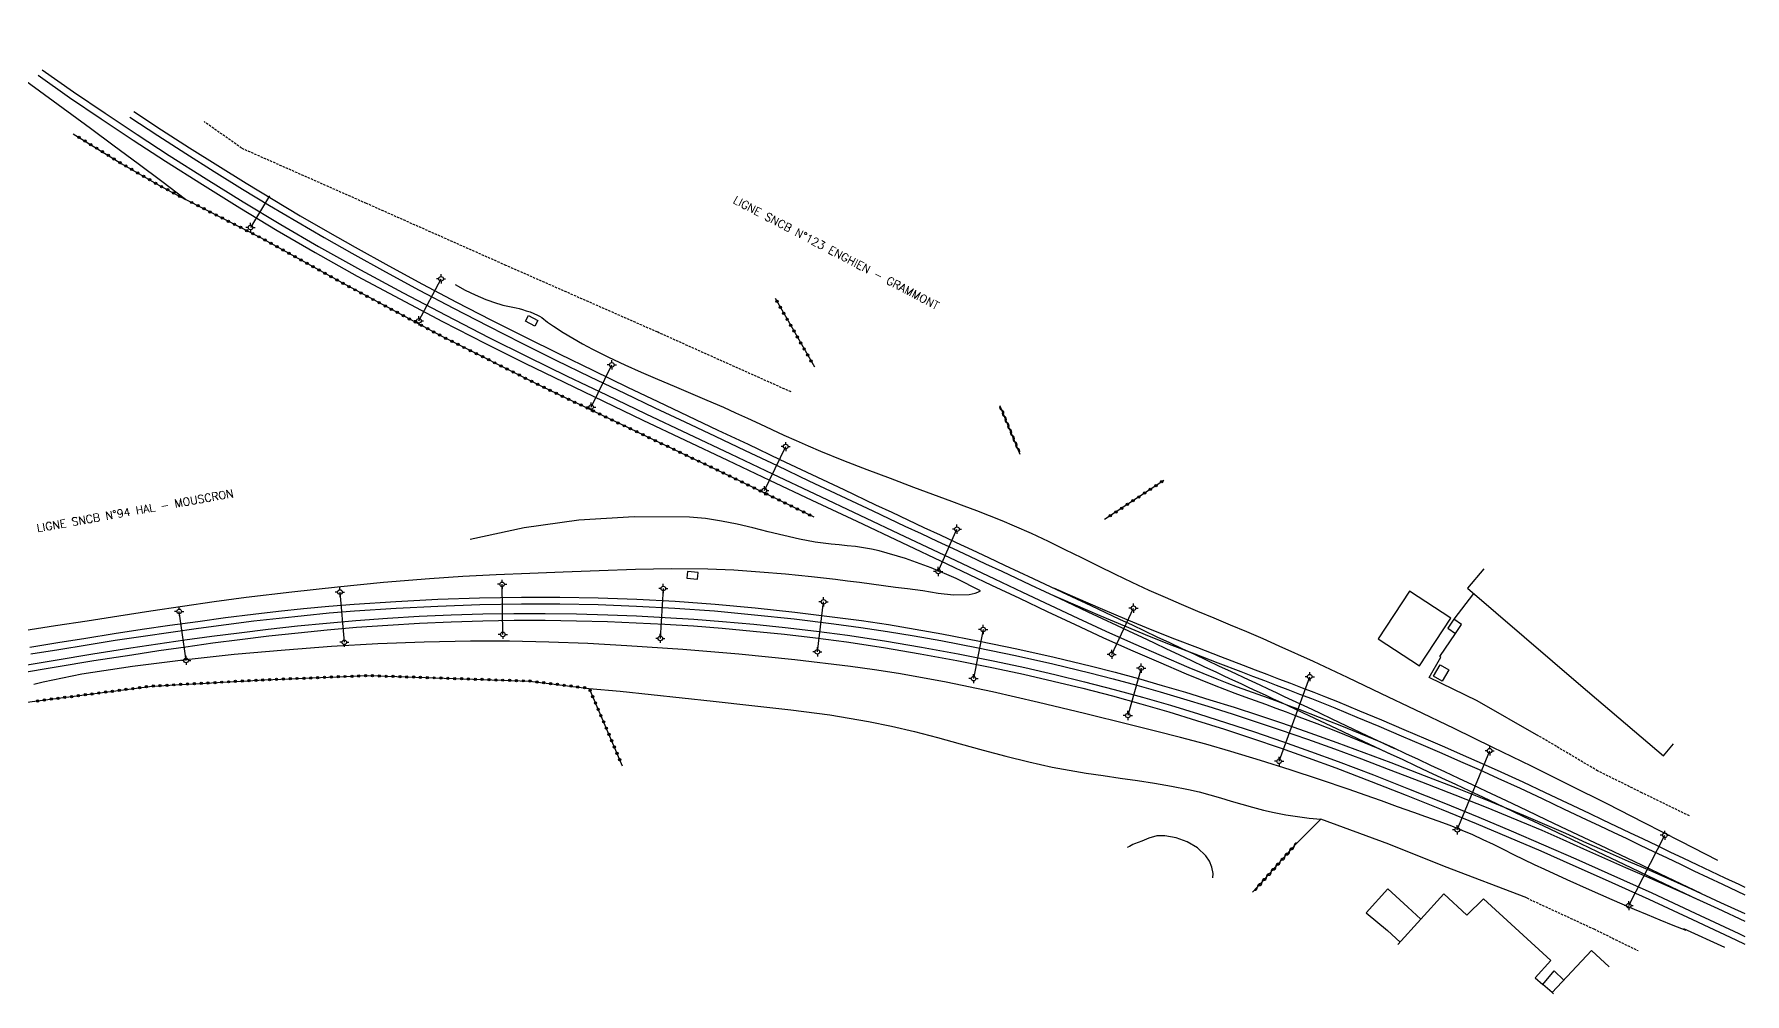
# Model space of a CAD drawing. Header units: millimetres. Extents: x 126393 to 127000, y 154000 to 154456.
# Drawn here: x 126625.9 to 127000, y 154245.9 to 154455.9 of the extents above; entities that cross this region are included whole.
import ezdxf
from ezdxf.enums import TextEntityAlignment as Align

# ---------------------------------------------------------------- set-up
doc = ezdxf.new("R2010")
doc.units = ezdxf.units.MM
doc.linetypes.add('DASHED', pattern=[0.75, 0.5, -0.25])
doc.layers.get('0').update_dxf_attribs({"linetype": 'CONTINUOUS'})
for name, color, linetype in [('W0010', 4, 'CONTINUOUS'), ('W0017', 7, 'CONTINUOUS'), ('W0101', 7, 'CONTINUOUS'), ('W0104', 1, 'CONTINUOUS'), ('W0112', 1, 'DASHED'), ('W0211', 2, 'CONTINUOUS'), ('W0214', 2, 'CONTINUOUS'), ('W0310', 3, 'CONTINUOUS'), ('W0322', 7, 'CONTINUOUS'), ('W0323', 7, 'CONTINUOUS'), ('W0439', 7, 'CONTINUOUS'), ('W0610', 7, 'CONTINUOUS'), ('W0611', 7, 'CONTINUOUS'), ('W0700', 7, 'CONTINUOUS'), ('W0989', 7, 'CONTINUOUS')]:
    doc.layers.add(name, color=color, linetype=linetype)
doc.styles.get("Standard").update_dxf_attribs({"font": 'romans.shx', "width": 0.85})

# ---------------------------------------------------------------- blocks, each defined once
blk = doc.blocks.new('T610')
for p, q in [((-0.500001, 0), (-1.000002, 0)), ((0, 0.500001), (0, 1.000002)), ((0.500001, 0), (1.000002, 0)), ((0, -0.500001), (0, -1.000002))]:
    blk.add_line(p, q)
blk.add_ellipse((0, 0), major_axis=(-0.353554, 0.353554), ratio=1, start_param=3.926990817, end_param=10.2101761242)
blk = doc.blocks.new('t323o')
at = {"color": 0, "linetype": 'Continuous'}
for radius in [0.25, 0.15]:
    blk.add_circle((0, 0), radius, dxfattribs=at)
blk = doc.blocks.new('t310o')
at = {"color": 0, "linetype": 'Continuous'}
for centre, start, end in [((-0.5, 0.38), 216.8699, 323.1304), ((0.5, -0.37), 36.8699, 143.1303)]:
    blk.add_arc(centre, 0.625, start, end, dxfattribs=at)
blk = doc.blocks.new('t322o')
at = {"color": 0, "linetype": 'Continuous'}
for radius in [0.25, 0.15]:
    blk.add_circle((0, 0), radius, dxfattribs=at)

msp = doc.modelspace()

# ---------------------------------------------------------------- linework, layer by layer
at = {"layer": 'W0010'}
msp.add_lwpolyline([(126986.6, 154260.25), (126995.57, 154256.12)], dxfattribs=at)
at = {"layer": 'W0017'}
for points in [[(126940.68, 154333.55), (126936.35, 154327.93)], [(126954.97, 154302.35), (126941.44, 154310.06), (126930.99, 154315.18), (126933.53, 154319.6), (126933.3, 154319.73), (126936.75, 154324.79)], [(126952.3, 154266.91), (126934.35, 154273.81), (126922.16, 154278.68), (126907.31, 154284.13), (126901.68, 154278.52)]]:
    msp.add_lwpolyline(points, dxfattribs=at)
at = {"layer": 'W0101'}
msp.add_lwpolyline([(126958.13, 154245.94), (126957.87, 154246.21), (126966.46, 154255.39), (126970.31, 154251.87)], dxfattribs=at)
at = {"layer": 'W0104'}
for points in [[(126942.96, 154338.91), (126939.34, 154334.7), (126964.12, 154313.41), (126982.21, 154298), (126984.42, 154300.61)], [(126921.91, 154268.89), (126917.16, 154263.67), (126921.86, 154259.77), (126924.6, 154257.27)], [(126921.91, 154268.89), (126926.33, 154264.89), (126929.18, 154262.29)], [(126924.14, 154256.76), (126934.21, 154267.82), (126939.24, 154263.13), (126942.85, 154266.71), (126957.61, 154253.22), (126954.15, 154249.45), (126955.81, 154247.98), (126958.32, 154250.99), (126960.41, 154248.93)], [(126957.87, 154246.21), (126955.81, 154247.98)]]:
    msp.add_lwpolyline(points, dxfattribs=at)
for points in [[(126919.83, 154323.58), (126928.87, 154317.68), (126935.71, 154328.17), (126926.68, 154334.06)], [(126936.75, 154324.79), (126938.08, 154326.75), (126936.35, 154327.93), (126935.02, 154325.97)], [(126935.3, 154316.83), (126933.84, 154314.36), (126931.93, 154315.48), (126933.39, 154317.95)]]:
    msp.add_lwpolyline(points, close=True, dxfattribs=at)
at = {"layer": 'W0112'}
for points in [[(126791.41, 154377.65), (126762.26, 154390.71), (126729.07, 154405.33), (126698.55, 154418.89), (126671.26, 154430.96), (126671.25, 154430.96), (126663.05, 154436.83)], [(126987.9, 154284.85), (126977.5, 154289.93), (126967.82, 154294.73), (126954.97, 154302.35)], [(126952.3, 154266.91), (126966.97, 154260.13), (126976.66, 154255.38)]]:
    msp.add_lwpolyline(points, dxfattribs=at)
at = {"layer": 'W0211'}
for points in [[(126717.93, 154401.12), (126720.12, 154399.94), (126722.37, 154398.87), (126724.66, 154397.9), (126727, 154397.04), (126727.7, 154396.82), (126728.4, 154396.64), (126729.12, 154396.48), (126729.84, 154396.34), (126730.55, 154396.2), (126731.27, 154396.05), (126731.98, 154395.88), (126732.68, 154395.68), (126733.52, 154395.42), (126734.35, 154395.15), (126735.17, 154394.83), (126735.96, 154394.46), (126736.43, 154394.19), (126736.88, 154393.9), (126737.32, 154393.59), (126737.75, 154393.27), (126738.17, 154392.94), (126738.6, 154392.62), (126739.03, 154392.3), (126739.48, 154392.01), (126741.57, 154390.68), (126743.68, 154389.39), (126745.82, 154388.15), (126748, 154386.98), (126751.51, 154385.24), (126755.05, 154383.58), (126758.63, 154381.98), (126762.23, 154380.44), (126765.83, 154378.92), (126769.44, 154377.4), (126773.03, 154375.86), (126776.61, 154374.28), (126779.27, 154373.08), (126781.92, 154371.87), (126784.57, 154370.65), (126787.21, 154369.43), (126789.86, 154368.21), (126792.52, 154367.02), (126795.19, 154365.84), (126797.87, 154364.7), (126802.92, 154362.65), (126808.02, 154360.7), (126813.12, 154358.78), (126818.22, 154356.84), (126820.97, 154355.79), (126823.73, 154354.76), (126826.48, 154353.73), (126829.24, 154352.71), (126832, 154351.67), (126834.74, 154350.61), (126837.48, 154349.51), (126840.19, 154348.37), (126843.92, 154346.71), (126847.63, 154344.98), (126851.3, 154343.2), (126854.96, 154341.39), (126858.62, 154339.57), (126862.28, 154337.76), (126865.96, 154335.99), (126869.67, 154334.27), (126873.21, 154332.7), (126876.76, 154331.17), (126880.33, 154329.67), (126883.9, 154328.18), (126887.47, 154326.69), (126891.04, 154325.19), (126894.59, 154323.67), (126898.13, 154322.11), (126905.61, 154318.7), (126913.05, 154315.21), (126920.46, 154311.67), (126927.87, 154308.13), (126936.37, 154304.05), (126944.85, 154299.94), (126953.31, 154295.79), (126961.75, 154291.61), (126969.84, 154287.55), (126977.92, 154283.46), (126985.97, 154279.33), (126994.01, 154275.16)], [(126623.61, 154325.44), (126630.56, 154326.5), (126637.5, 154327.59), (126644.43, 154328.68), (126651.37, 154329.75), (126658.32, 154330.8), (126665.28, 154331.78), (126672.24, 154332.7), (126682.24, 154333.91), (126692.26, 154335.01), (126702.29, 154335.98), (126712.33, 154336.82), (126719.64, 154337.32), (126726.96, 154337.71), (126734.28, 154338.02), (126741.6, 154338.29), (126749.49, 154338.58), (126757.4, 154338.84), (126765.3, 154338.98), (126773.21, 154338.91), (126778.89, 154338.68), (126784.57, 154338.3), (126790.23, 154337.82), (126795.89, 154337.28), (126798.52, 154337), (126801.15, 154336.69), (126803.77, 154336.34), (126806.4, 154335.99), (126809.02, 154335.62), (126811.64, 154335.27), (126814.27, 154334.94), (126816.89, 154334.63), (126820.22, 154334.16), (126823.57, 154333.61), (126826.98, 154333.24), (126830.4, 154333.34), (126831.04, 154333.44), (126831.68, 154333.61), (126832.29, 154333.85), (126832.87, 154334.15)], [(126987.15, 154259.8), (126984.33, 154260.91), (126981.51, 154262.04), (126978.71, 154263.19), (126975.91, 154264.37), (126970.97, 154266.5), (126966.05, 154268.67), (126961.14, 154270.88), (126956.24, 154273.12), (126953.98, 154274.18), (126951.74, 154275.27), (126949.5, 154276.37), (126947.26, 154277.48), (126945.02, 154278.58), (126942.77, 154279.66), (126940.5, 154280.7), (126938.2, 154281.69), (126935.58, 154282.74), (126932.92, 154283.7), (126930.25, 154284.63), (126927.59, 154285.58), (126924.06, 154286.86), (126920.54, 154288.16), (126917.01, 154289.43), (126913.46, 154290.67), (126907.02, 154292.84), (126900.57, 154294.96), (126894.09, 154297.01), (126887.58, 154298.97), (126882.11, 154300.53), (126876.61, 154302), (126871.1, 154303.42), (126865.58, 154304.8), (126855.56, 154307.28), (126845.52, 154309.7), (126835.46, 154312), (126825.35, 154314.12), (126820.14, 154315.11), (126814.93, 154316.02), (126809.69, 154316.85), (126804.44, 154317.58), (126792.23, 154319.03), (126779.99, 154320.25), (126767.74, 154321.27), (126755.47, 154322.11), (126746.94, 154322.57), (126738.41, 154322.9), (126729.87, 154323.09), (126721.32, 154323.11), (126711.17, 154322.91), (126701.02, 154322.52), (126690.88, 154321.93), (126680.75, 154321.17), (126669.61, 154320.16), (126658.47, 154318.96), (126647.37, 154317.54), (126636.3, 154315.85), (126634.18, 154315.47), (126632.08, 154315.04), (126629.98, 154314.58), (126627.88, 154314.1), (126625.79, 154313.62)], [(126883.68, 154271.3), (126883.72, 154272.28), (126883.47, 154273.66), (126882.94, 154274.95), (126882.16, 154276.1), (126880.28, 154277.89), (126878.06, 154279.22), (126875.65, 154280.09), (126873.14, 154280.54), (126871.39, 154280.47), (126869.69, 154280), (126868.1, 154279.36), (126866.55, 154278.75), (126866.16, 154278.59), (126865.78, 154278.4), (126865.41, 154278.2), (126865.05, 154277.99), (126864.98, 154277.96)]]:
    msp.add_lwpolyline(points, dxfattribs=at)
at = {"layer": 'W0214'}
for points in [[(126659.01, 154419.78), (126653.81, 154423.67), (126648.61, 154427.56), (126643.4, 154431.44), (126638.18, 154435.31), (126631.15, 154440.48), (126624.1, 154445.64), (126617.05, 154450.79), (126609.99, 154455.93)], [(126832.87, 154334.15), (126827.53, 154336.81), (126822.05, 154339.15), (126816.44, 154341.16), (126810.71, 154342.84), (126808.98, 154343.24), (126807.24, 154343.55), (126805.48, 154343.79), (126803.72, 154343.98), (126801.96, 154344.15), (126800.2, 154344.32), (126798.45, 154344.53), (126796.7, 154344.79), (126793.26, 154345.44), (126789.85, 154346.22), (126786.45, 154347.06), (126783.06, 154347.91), (126779.64, 154348.71), (126776.18, 154349.4), (126772.7, 154349.92), (126769.18, 154350.21), (126757.1, 154350.33), (126745.04, 154349.55), (126733.08, 154347.89), (126721.27, 154345.35)], [(126747.3, 154312.78), (126754.07, 154312.14), (126760.84, 154311.47), (126767.61, 154310.74), (126774.37, 154309.98), (126782.87, 154309.02), (126791.39, 154308.06), (126799.88, 154306.96), (126808.34, 154305.55), (126813.41, 154304.5), (126818.44, 154303.31), (126823.45, 154302), (126828.44, 154300.64), (126833.42, 154299.26), (126838.42, 154297.93), (126843.44, 154296.68), (126848.49, 154295.56), (126852.21, 154294.85), (126855.94, 154294.23), (126859.67, 154293.68), (126863.41, 154293.15), (126867.16, 154292.62), (126870.89, 154292.05), (126874.62, 154291.41), (126878.32, 154290.67), (126880.69, 154290.11), (126883.04, 154289.48), (126885.37, 154288.81), (126887.7, 154288.11), (126890.03, 154287.41), (126892.37, 154286.75), (126894.72, 154286.14), (126897.09, 154285.6), (126899.63, 154285.12), (126902.18, 154284.71), (126904.74, 154284.38), (126907.31, 154284.13)]]:
    msp.add_lwpolyline(points, dxfattribs=at)
at = {"layer": 'W0310'}
for points in [[(126841.54, 154363.97), (126837.14, 154374.54)], [(126901.68, 154278.52), (126894.32, 154270.27), (126892.37, 154268.19)]]:
    msp.add_lwpolyline(points, dxfattribs=at)
at = {"layer": 'W0322'}
msp.add_lwpolyline([(126634.44, 154434.15), (126645.05, 154427.59), (126653.17, 154422.89), (126659.01, 154419.78)], dxfattribs=at)
at = {"layer": 'W0323'}
for points in [[(126796.45, 154350.25), (126778.34, 154359.1), (126759.35, 154368.12), (126737.03, 154378.79), (126715, 154389.84), (126693.25, 154401.5), (126675.46, 154411.38), (126659.01, 154419.78)], [(126787.96, 154398.13), (126796.52, 154383.13)], [(126872.93, 154358.29), (126872.32, 154357.86), (126859.97, 154349.71)], [(126619.18, 154309.27), (126623.81, 154309.66), (126651.73, 154313.29), (126676.33, 154314.64), (126698.9, 154315.58), (126734.31, 154314.37), (126747.3, 154312.78), (126754.49, 154295.84)]]:
    msp.add_lwpolyline(points, dxfattribs=at)
at = {"layer": 'W0439'}
for points in [[(126735.4, 154392.05), (126733.34, 154393.15), (126733.99, 154394.36), (126736.05, 154393.25)], [(126768.66, 154336.88), (126770.96, 154336.68), (126771.08, 154338.15), (126768.79, 154338.34), (126768.66, 154336.88)]]:
    msp.add_lwpolyline(points, close=True, dxfattribs=at)
at = {"layer": 'W0611'}
for points in [[(126677.38, 154420.59), (126673.2, 154413.62)], [(126710.03, 154393.21), (126714.88, 154402.39)], [(126747.71, 154374.34), (126752.22, 154383.57)], [(126785.58, 154356.06), (126790.26, 154365.68)], [(126823.6, 154338.36), (126827.71, 154347.61)], [(126692.75, 154333.84), (126693.72, 154322.86)], [(126728.38, 154324.58), (126728.23, 154335.55)], [(126763.48, 154334.63), (126762.83, 154323.71)], [(126659.12, 154318.89), (126657.61, 154329.62)], [(126797.17, 154320.77), (126798.53, 154331.71)], [(126861.54, 154320.22), (126866.31, 154330.32)], [(126833.43, 154325.65), (126831.33, 154314.91)], [(126867.98, 154317.2), (126865.08, 154306.83)], [(126898.16, 154296.82), (126904.86, 154315.33)], [(126937.11, 154281.83), (126944.21, 154299.12)], [(126974.62, 154265.23), (126982.52, 154280.63)]]:
    msp.add_lwpolyline(points, dxfattribs=at)
at = {"layer": 'W0700'}
for points in [[(126627.61, 154448.15), (126634.48, 154443.35), (126641.4, 154438.62), (126648.38, 154433.98), (126655.41, 154429.41), (126663.49, 154424.29), (126671.62, 154419.24), (126679.81, 154414.3), (126688.08, 154409.48), (126697.29, 154404.33), (126706.58, 154399.31), (126715.92, 154394.41), (126725.31, 154389.58), (126733.85, 154385.3), (126742.44, 154381.11), (126751.06, 154376.98), (126759.68, 154372.85), (126768.9, 154368.45), (126778.14, 154364.07), (126787.38, 154359.71), (126796.62, 154355.35), (126806.45, 154350.69), (126816.27, 154346.03), (126826.1, 154341.38), (126835.93, 154336.74), (126842, 154333.86), (126848.07, 154330.97), (126854.15, 154328.11), (126860.26, 154325.31), (126866.29, 154322.61), (126872.34, 154319.96), (126878.42, 154317.37), (126884.53, 154314.86), (126886.76, 154313.99), (126888.99, 154313.14), (126891.24, 154312.31), (126893.49, 154311.5), (126895.74, 154310.68), (126897.98, 154309.87), (126900.23, 154309.04), (126902.46, 154308.19), (126906.95, 154306.46), (126911.43, 154304.71), (126915.89, 154302.92), (126920.33, 154301.05), (126923.08, 154299.82), (126925.82, 154298.54), (126928.55, 154297.25), (126931.28, 154295.96), (126934.32, 154294.55), (126937.36, 154293.14), (126940.4, 154291.72), (126943.44, 154290.3), (126947.85, 154288.22), (126952.25, 154286.12), (126956.65, 154284.02), (126961.05, 154281.92), (126968.38, 154278.43), (126975.71, 154274.94), (126983.04, 154271.45), (126990.37, 154267.96)], [(126626.74, 154446.93), (126633.63, 154442.11), (126640.56, 154437.38), (126647.56, 154432.72), (126654.6, 154428.15), (126662.7, 154423.01), (126670.84, 154417.96), (126679.05, 154413), (126687.34, 154408.18), (126696.56, 154403.01), (126705.86, 154397.99), (126715.22, 154393.08), (126724.62, 154388.25), (126733.17, 154383.96), (126741.78, 154379.77), (126750.4, 154375.63), (126759.03, 154371.5), (126768.25, 154367.09), (126777.49, 154362.72), (126786.74, 154358.36), (126795.98, 154353.99), (126805.81, 154349.33), (126815.63, 154344.68), (126825.46, 154340.02), (126835.29, 154335.38), (126841.36, 154332.5), (126847.44, 154329.61), (126853.53, 154326.74), (126859.64, 154323.94), (126865.69, 154321.24), (126871.75, 154318.58), (126877.85, 154315.98), (126883.97, 154313.47), (126886.2, 154312.59), (126888.44, 154311.75), (126890.69, 154310.92), (126892.94, 154310.1), (126895.19, 154309.29), (126897.44, 154308.47), (126899.68, 154307.64), (126901.92, 154306.79), (126906.39, 154305.06), (126910.86, 154303.32), (126915.31, 154301.53), (126919.73, 154299.67), (126922.48, 154298.45), (126925.21, 154297.18), (126927.92, 154295.88), (126930.65, 154294.6), (126933.69, 154293.19), (126936.73, 154291.78), (126939.77, 154290.36), (126942.8, 154288.94), (126947.21, 154286.86), (126951.61, 154284.77), (126956, 154282.67), (126960.4, 154280.57), (126967.73, 154277.08), (126975.06, 154273.59), (126982.39, 154270.1), (126989.72, 154266.61)], [(126646.84, 154437.77), (126652.94, 154433.76), (126659.07, 154429.8), (126665.23, 154425.89), (126671.43, 154422.05), (126677.36, 154418.46), (126683.31, 154414.92), (126689.3, 154411.43), (126695.33, 154408.01), (126702.7, 154403.92), (126710.12, 154399.92), (126717.58, 154395.98), (126725.07, 154392.1), (126732.52, 154388.33), (126740.01, 154384.63), (126747.51, 154380.98), (126755.03, 154377.35), (126761.61, 154374.19), (126768.2, 154371.07), (126774.8, 154367.96), (126781.39, 154364.84), (126788.36, 154361.53), (126795.33, 154358.21), (126802.3, 154354.9), (126809.27, 154351.61), (126812.79, 154349.95), (126816.32, 154348.3), (126819.84, 154346.65), (126823.37, 154345), (126826.9, 154343.36), (126830.43, 154341.71), (126833.95, 154340.06), (126837.48, 154338.41), (126843.77, 154335.46), (126850.05, 154332.51), (126856.34, 154329.55), (126862.63, 154326.6), (126865.35, 154325.31), (126868.08, 154324.02), (126870.81, 154322.74), (126873.53, 154321.45), (126876.26, 154320.16), (126878.99, 154318.88), (126881.71, 154317.59), (126884.44, 154316.31), (126886.22, 154315.48), (126887.99, 154314.65), (126889.77, 154313.82), (126891.55, 154312.99), (126893.32, 154312.16), (126895.1, 154311.33), (126896.88, 154310.5), (126898.65, 154309.67), (126904.68, 154306.83), (126910.7, 154303.98), (126916.72, 154301.13), (126922.74, 154298.28)], [(126647.67, 154439.02), (126653.76, 154435.02), (126659.87, 154431.06), (126666.03, 154427.16), (126672.22, 154423.33), (126678.13, 154419.74), (126684.07, 154416.21), (126690.05, 154412.73), (126696.06, 154409.32), (126703.43, 154405.24), (126710.83, 154401.24), (126718.28, 154397.3), (126725.76, 154393.43), (126733.2, 154389.67), (126740.68, 154385.98), (126748.18, 154382.33), (126755.68, 154378.7), (126762.26, 154375.55), (126768.85, 154372.42), (126775.44, 154369.31), (126782.04, 154366.19), (126789, 154362.88), (126795.97, 154359.57), (126802.94, 154356.26), (126809.91, 154352.96), (126813.43, 154351.31), (126816.96, 154349.65), (126820.48, 154348.01), (126824.01, 154346.36), (126827.54, 154344.71), (126831.06, 154343.07), (126834.59, 154341.42), (126838.11, 154339.77), (126844.4, 154336.82), (126850.69, 154333.86), (126856.98, 154330.91), (126863.26, 154327.95), (126865.99, 154326.67), (126868.72, 154325.38), (126871.45, 154324.09), (126874.17, 154322.81), (126876.9, 154321.52), (126879.62, 154320.23), (126882.35, 154318.95), (126885.08, 154317.67), (126886.86, 154316.83), (126888.63, 154316), (126890.41, 154315.17), (126892.19, 154314.35), (126893.96, 154313.52), (126895.74, 154312.69), (126897.52, 154311.86), (126899.29, 154311.02), (126905.32, 154308.19), (126911.34, 154305.34), (126917.36, 154302.49), (126923.38, 154299.63)], [(126624.92, 154321.78), (126631.07, 154322.79), (126637.22, 154323.79), (126643.37, 154324.77), (126649.54, 154325.7), (126655.59, 154326.59), (126661.65, 154327.44), (126667.71, 154328.26), (126673.78, 154329.01), (126679.29, 154329.64), (126684.8, 154330.24), (126690.32, 154330.77), (126695.84, 154331.21), (126704.99, 154331.8), (126714.14, 154332.28), (126723.3, 154332.61), (126732.46, 154332.76), (126740.86, 154332.76), (126749.27, 154332.6), (126757.67, 154332.3), (126766.06, 154331.84), (126774.81, 154331.2), (126783.55, 154330.4), (126792.27, 154329.45), (126800.98, 154328.39), (126806.86, 154327.6), (126812.72, 154326.72), (126818.57, 154325.76), (126824.41, 154324.72), (126832.62, 154323.13), (126840.81, 154321.42), (126848.97, 154319.6), (126857.11, 154317.65), (126862.28, 154316.32), (126867.43, 154314.91), (126872.56, 154313.44), (126877.68, 154311.93), (126883.01, 154310.3), (126888.32, 154308.63), (126893.62, 154306.9), (126898.9, 154305.13), (126904.84, 154303.05), (126910.76, 154300.92), (126916.67, 154298.74), (126922.56, 154296.52), (126929.85, 154293.74), (126937.12, 154290.91), (126944.37, 154288.02), (126951.58, 154285.06), (126956.19, 154283.09), (126960.78, 154281.06), (126965.35, 154279.01), (126969.93, 154276.97), (126974.53, 154274.96), (126979.13, 154272.96), (126983.72, 154270.94), (126988.29, 154268.88), (126994.71, 154265.94), (127000, 154263.49)], [(126848.17, 154333.39), (126853.54, 154331.04), (126858.92, 154328.73), (126864.32, 154326.46), (126869.73, 154324.23), (126874.73, 154322.24), (126879.75, 154320.31), (126884.77, 154318.39), (126889.79, 154316.46), (126892.36, 154315.47), (126894.93, 154314.48), (126897.5, 154313.5), (126900.07, 154312.51), (126902.64, 154311.52), (126905.21, 154310.53), (126907.77, 154309.52), (126910.33, 154308.49), (126915.17, 154306.5), (126920, 154304.47), (126924.82, 154302.41), (126929.63, 154300.35), (126933.73, 154298.58), (126937.83, 154296.79), (126941.92, 154294.99), (126946, 154293.16), (126950.85, 154290.93), (126955.69, 154288.66), (126960.51, 154286.37), (126965.33, 154284.08), (126968.28, 154282.69), (126971.22, 154281.29), (126974.17, 154279.89), (126977.11, 154278.48), (126980.05, 154277.08), (126983, 154275.68), (126985.94, 154274.28), (126988.88, 154272.88), (126992.02, 154271.39), (126995.16, 154269.91), (126998.3, 154268.43), (127000, 154267.62)], [(126848.78, 154334.76), (126854.13, 154332.41), (126859.5, 154330.11), (126864.89, 154327.84), (126870.3, 154325.62), (126875.29, 154323.64), (126880.3, 154321.7), (126885.32, 154319.78), (126890.33, 154317.86), (126892.9, 154316.86), (126895.48, 154315.88), (126898.05, 154314.89), (126900.63, 154313.91), (126903.2, 154312.92), (126905.77, 154311.92), (126908.33, 154310.91), (126910.89, 154309.88), (126915.74, 154307.89), (126920.58, 154305.86), (126925.4, 154303.8), (126930.22, 154301.72), (126934.33, 154299.95), (126938.44, 154298.17), (126942.54, 154296.36), (126946.62, 154294.53), (126951.48, 154292.29), (126956.32, 154290.02), (126961.14, 154287.73), (126965.98, 154285.44), (126968.92, 154284.04), (126971.87, 154282.64), (126974.81, 154281.24), (126977.75, 154279.84), (126980.69, 154278.43), (126983.64, 154277.03), (126986.58, 154275.63), (126989.53, 154274.23), (126992.58, 154272.78), (126995.64, 154271.34), (126998.7, 154269.9), (127000, 154269.28)], [(126622.18, 154317.55), (126630.45, 154318.95), (126638.73, 154320.32), (126647.01, 154321.63), (126652.92, 154322.53), (126658.84, 154323.39), (126664.76, 154324.21), (126670.69, 154324.96), (126677.06, 154325.73), (126683.45, 154326.44), (126689.84, 154327.08), (126696.24, 154327.63), (126703.17, 154328.13), (126710.11, 154328.55), (126717.05, 154328.87), (126723.99, 154329.08), (126730.82, 154329.17), (126737.66, 154329.17), (126744.49, 154329.07), (126751.32, 154328.88), (126757.61, 154328.64), (126763.9, 154328.32), (126770.18, 154327.92), (126776.46, 154327.44), (126783.3, 154326.82), (126790.14, 154326.12), (126796.97, 154325.33), (126803.78, 154324.41), (126811.86, 154323.18), (126819.92, 154321.82), (126827.96, 154320.34), (126835.98, 154318.74), (126842.54, 154317.33), (126849.09, 154315.83), (126855.61, 154314.24), (126862.11, 154312.56), (126868.29, 154310.86), (126874.44, 154309.07), (126880.56, 154307.2), (126886.67, 154305.26), (126892.8, 154303.24), (126898.91, 154301.15), (126905, 154298.99), (126911.06, 154296.77), (126918.79, 154293.84), (126926.49, 154290.82), (126934.16, 154287.73), (126941.81, 154284.59), (126948.91, 154281.61), (126955.98, 154278.57), (126963.03, 154275.48), (126970.07, 154272.35), (126979.64, 154268), (126989.18, 154263.57), (126998.69, 154259.1), (127000, 154258.48)], [(126625.16, 154320.3), (126631.3, 154321.31), (126637.45, 154322.31), (126643.6, 154323.29), (126649.76, 154324.22), (126655.8, 154325.1), (126661.85, 154325.96), (126667.9, 154326.77), (126673.96, 154327.52), (126679.45, 154328.15), (126684.94, 154328.74), (126690.44, 154329.27), (126695.95, 154329.71), (126705.07, 154330.31), (126714.2, 154330.78), (126723.33, 154331.11), (126732.47, 154331.27), (126740.85, 154331.26), (126749.23, 154331.1), (126757.6, 154330.8), (126765.97, 154330.35), (126774.69, 154329.71), (126783.41, 154328.9), (126792.11, 154327.96), (126800.79, 154326.9), (126806.65, 154326.11), (126812.49, 154325.24), (126818.32, 154324.28), (126824.14, 154323.24), (126832.33, 154321.66), (126840.49, 154319.96), (126848.64, 154318.14), (126856.75, 154316.2), (126861.9, 154314.87), (126867.03, 154313.47), (126872.15, 154312), (126877.25, 154310.49), (126882.56, 154308.87), (126887.86, 154307.2), (126893.15, 154305.48), (126898.41, 154303.71), (126904.35, 154301.64), (126910.26, 154299.51), (126916.15, 154297.33), (126922.03, 154295.12), (126929.3, 154292.34), (126936.56, 154289.51), (126943.8, 154286.63), (126951.01, 154283.67), (126955.61, 154281.71), (126960.19, 154279.68), (126964.76, 154277.63), (126969.33, 154275.6), (126973.92, 154273.59), (126978.51, 154271.59), (126983.1, 154269.58), (126987.66, 154267.52), (126994.07, 154264.59), (127000, 154261.84)], [(126622.43, 154316.07), (126630.69, 154317.47), (126638.96, 154318.84), (126647.24, 154320.15), (126653.14, 154321.04), (126659.04, 154321.9), (126664.95, 154322.72), (126670.87, 154323.48), (126677.23, 154324.24), (126683.6, 154324.95), (126689.97, 154325.59), (126696.36, 154326.14), (126703.27, 154326.64), (126710.18, 154327.05), (126717.1, 154327.37), (126724.02, 154327.58), (126730.84, 154327.67), (126737.65, 154327.67), (126744.46, 154327.57), (126751.27, 154327.38), (126757.54, 154327.14), (126763.81, 154326.83), (126770.07, 154326.43), (126776.33, 154325.94), (126783.15, 154325.33), (126789.97, 154324.63), (126796.78, 154323.84), (126803.57, 154322.93), (126811.63, 154321.7), (126819.67, 154320.34), (126827.68, 154318.86), (126835.68, 154317.27), (126842.22, 154315.87), (126848.74, 154314.37), (126855.24, 154312.79), (126861.72, 154311.11), (126867.88, 154309.41), (126874.01, 154307.63), (126880.12, 154305.77), (126886.21, 154303.84), (126892.33, 154301.82), (126898.42, 154299.73), (126904.49, 154297.58), (126910.54, 154295.36), (126918.26, 154292.43), (126925.94, 154289.42), (126933.6, 154286.34), (126941.23, 154283.2), (126948.32, 154280.23), (126955.39, 154277.19), (126962.43, 154274.11), (126969.45, 154270.98), (126979.02, 154266.63), (126988.55, 154262.21), (126998.06, 154257.74), (127000, 154256.82)]]:
    msp.add_lwpolyline(points, dxfattribs=at)

# ---------------------------------------------------------------- block references
at = {"layer": 'W0310'}
for p, rotation in [((126837.51, 154373.66), 112.6158313252184), ((126838.08, 154372.28), 112.6158313252184), ((126838.66, 154370.9), 112.6158313252184), ((126839.24, 154369.51), 112.6158313252184), ((126839.81, 154368.13), 112.6158313252184), ((126840.39, 154366.74), 112.6158313252184), ((126840.97, 154365.36), 112.6158313252184), ((126898.42, 154274.86), 228.2575195405455), ((126899.41, 154275.97), 228.2575195405455), ((126900.41, 154277.09), 228.2575195405455), ((126901.41, 154278.21), 228.2575195405455), ((126895.42, 154271.5), 228.2575195405455), ((126896.42, 154272.62), 228.2575195405455), ((126897.42, 154273.74), 228.2575195405455), ((126893.4, 154269.28), 226.8249012247175), ((126894.42, 154270.38), 228.2575195405455)]:
    msp.add_blockref('t310o', p, dxfattribs=dict(at, rotation=rotation))
at = {"layer": 'W0322'}
for p, rotation in [((126635.71, 154433.36), 328.3028231808379), ((126636.99, 154432.57), 328.3028231808379), ((126638.27, 154431.78), 328.3028231808379), ((126639.54, 154430.99), 328.3028231808379), ((126640.82, 154430.21), 328.3028231808379), ((126642.09, 154429.42), 328.3028231808379), ((126643.37, 154428.63), 328.3028231808379), ((126644.65, 154427.84), 328.3028231808379), ((126645.94, 154427.08), 329.9536683972302), ((126647.24, 154426.33), 329.9536683972302), ((126648.54, 154425.58), 329.9536683972302), ((126649.83, 154424.82), 329.9536683972302), ((126651.13, 154424.07), 329.9536683972302), ((126652.43, 154423.32), 329.9536683972302), ((126653.74, 154422.59), 331.9331128293704), ((126655.06, 154421.89), 331.9331128293704), ((126656.39, 154421.18), 331.9331128293704), ((126657.71, 154420.47), 331.9331128293704)]:
    msp.add_blockref('t322o', p, dxfattribs=dict(at, rotation=rotation))
at = {"layer": 'W0323'}
for p, rotation in [((126660.35, 154419.1), 152.9312961795097), ((126661.69, 154418.41), 152.9312961795097), ((126663.02, 154417.73), 152.9312961795097), ((126664.36, 154417.05), 152.9312961795097), ((126665.69, 154416.37), 152.9312961795097), ((126667.03, 154415.68), 152.9312961795097), ((126668.36, 154415), 152.9312961795097), ((126669.7, 154414.32), 152.9312961795097), ((126671.04, 154413.64), 152.9312961795097), ((126672.37, 154412.95), 152.9312961795097), ((126673.71, 154412.27), 152.9312961795097), ((126675.04, 154411.59), 152.9312961795097), ((126676.36, 154410.87), 150.9615285475525), ((126677.67, 154410.15), 150.9615285475525), ((126678.98, 154409.42), 150.9615285475525), ((126680.3, 154408.69), 150.9615285475525), ((126681.61, 154407.96), 150.9615285475525), ((126682.92, 154407.23), 150.9615285475525), ((126684.23, 154406.51), 150.9615285475525), ((126685.54, 154405.78), 150.9615285475525), ((126686.85, 154405.05), 150.9615285475525), ((126688.16, 154404.32), 150.9615285475525), ((126689.48, 154403.59), 150.9615285475525), ((126690.79, 154402.87), 150.9615285475525), ((126692.1, 154402.14), 150.9615285475525), ((126693.41, 154401.41), 151.8159277608084), ((126694.73, 154400.7), 151.8159277608084), ((126696.06, 154399.99), 151.8159277608084), ((126697.38, 154399.29), 151.8159277608084), ((126698.7, 154398.58), 151.8159277608084), ((126700.02, 154397.87), 151.8159277608084), ((126701.34, 154397.16), 151.8159277608084), ((126702.67, 154396.45), 151.8159277608084), ((126703.99, 154395.74), 151.8159277608084), ((126788.34, 154397.46), 299.707786782187), ((126789.09, 154396.16), 299.707786782187), ((126705.31, 154395.04), 151.8159277608084), ((126706.63, 154394.33), 151.8159277608084), ((126707.96, 154393.62), 151.8159277608084), ((126709.28, 154392.91), 151.8159277608084), ((126710.6, 154392.2), 151.8159277608084), ((126711.92, 154391.49), 151.8159277608084), ((126789.83, 154394.85), 299.707786782187), ((126790.57, 154393.55), 299.707786782187), ((126791.32, 154392.25), 299.707786782187), ((126713.24, 154390.78), 151.8159277608084), ((126714.57, 154390.08), 151.8159277608084), ((126715.9, 154389.39), 153.3611100758524), ((126717.24, 154388.72), 153.3611100758524), ((126718.58, 154388.05), 153.3611100758524), ((126792.06, 154390.95), 299.707786782187), ((126792.8, 154389.64), 299.707786782187), ((126793.55, 154388.34), 299.707786782187), ((126719.92, 154387.37), 153.3611100758524), ((126721.26, 154386.7), 153.3611100758524), ((126722.6, 154386.03), 153.3611100758524), ((126723.95, 154385.36), 153.3611100758524), ((126725.29, 154384.68), 153.3611100758524), ((126726.63, 154384.01), 153.3611100758524), ((126794.29, 154387.04), 299.707786782187), ((126795.03, 154385.73), 299.707786782187), ((126795.78, 154384.43), 299.707786782187), ((126727.97, 154383.34), 153.3611100758524), ((126729.31, 154382.67), 153.3611100758524), ((126730.65, 154381.99), 153.3611100758524), ((126731.99, 154381.32), 153.3611100758524), ((126733.33, 154380.65), 153.3611100758524), ((126734.67, 154379.98), 153.3611100758524), ((126736.01, 154379.3), 153.3611100758524), ((126737.36, 154378.64), 154.4541143120012), ((126738.71, 154377.99), 154.4541143120012), ((126740.06, 154377.34), 154.4541143120012), ((126741.42, 154376.7), 154.4541143120012), ((126742.77, 154376.05), 154.4541143120012), ((126744.12, 154375.4), 154.4541143120012), ((126745.48, 154374.76), 154.4541143120012), ((126746.83, 154374.11), 154.4541143120012), ((126748.18, 154373.46), 154.4541143120012), ((126749.54, 154372.82), 154.4541143120012), ((126750.89, 154372.17), 154.4541143120012), ((126752.24, 154371.52), 154.4541143120012), ((126753.6, 154370.87), 154.4541143120012), ((126754.95, 154370.23), 154.4541143120012), ((126756.3, 154369.58), 154.4541143120012), ((126757.66, 154368.93), 154.4541143120012), ((126759.01, 154368.29), 154.4541143120012), ((126760.36, 154367.64), 154.5755462265994), ((126761.72, 154367), 154.5755462265994), ((126763.07, 154366.35), 154.5755462265994), ((126764.43, 154365.71), 154.5755462265994), ((126765.78, 154365.07), 154.5755462265994), ((126767.14, 154364.42), 154.5755462265994), ((126768.49, 154363.78), 154.5755462265994), ((126769.85, 154363.13), 154.5755462265994), ((126771.2, 154362.49), 154.5755462265994), ((126772.56, 154361.85), 154.5755462265994), ((126773.91, 154361.2), 154.5755462265994), ((126775.27, 154360.56), 154.5755462265994), ((126776.62, 154359.91), 154.5755462265994), ((126777.98, 154359.27), 154.5755462265994), ((126779.33, 154358.62), 153.962566184063), ((126780.67, 154357.96), 153.962566184063), ((126872.49, 154357.98), 214.7515316889606), ((126782.02, 154357.3), 153.962566184063), ((126783.37, 154356.64), 153.962566184063), ((126784.72, 154355.98), 153.962566184063), ((126786.06, 154355.32), 153.962566184063), ((126787.41, 154354.67), 153.962566184063), ((126788.76, 154354.01), 153.962566184063), ((126867.48, 154354.67), 213.4139480139474), ((126868.73, 154355.5), 213.4139480139474), ((126869.99, 154356.32), 213.4139480139474), ((126871.24, 154357.15), 213.4139480139474), ((126790.11, 154353.35), 153.962566184063), ((126791.45, 154352.69), 153.962566184063), ((126792.8, 154352.03), 153.962566184063), ((126794.15, 154351.37), 153.962566184063), ((126795.5, 154350.71), 153.962566184063), ((126861.22, 154350.54), 213.4139480139474), ((126862.47, 154351.37), 213.4139480139474), ((126863.73, 154352.19), 213.4139480139474), ((126864.98, 154353.02), 213.4139480139474), ((126866.23, 154353.84), 213.4139480139474), ((126648.95, 154312.93), 7.403945488928781), ((126650.44, 154313.12), 7.403945488928781), ((126651.93, 154313.3), 3.153251913194318), ((126653.43, 154313.38), 3.153251913194318), ((126654.93, 154313.46), 3.153251913194318), ((126656.42, 154313.55), 3.153251913194318), ((126657.92, 154313.63), 3.153251913194318), ((126659.42, 154313.71), 3.153251913194318), ((126660.92, 154313.79), 3.153251913194318), ((126662.42, 154313.88), 3.153251913194318), ((126663.91, 154313.96), 3.153251913194318), ((126665.41, 154314.04), 3.153251913194318), ((126666.91, 154314.13), 3.153251913194318), ((126668.41, 154314.21), 3.153251913194318), ((126669.9, 154314.29), 3.153251913194318), ((126671.4, 154314.37), 3.153251913194318), ((126672.9, 154314.46), 3.153251913194318), ((126674.4, 154314.54), 3.153251913194318), ((126675.89, 154314.62), 3.153251913194318), ((126677.39, 154314.69), 2.361766503703342), ((126678.89, 154314.75), 2.361766503703342), ((126680.39, 154314.81), 2.361766503703342), ((126681.89, 154314.87), 2.361766503703342), ((126683.39, 154314.94), 2.361766503703342), ((126684.89, 154315), 2.361766503703342), ((126686.39, 154315.06), 2.361766503703342), ((126687.88, 154315.12), 2.361766503703342), ((126689.38, 154315.18), 2.361766503703342), ((126690.88, 154315.24), 2.361766503703342), ((126692.38, 154315.31), 2.361766503703342), ((126693.88, 154315.37), 2.361766503703342), ((126695.38, 154315.43), 2.361766503703342), ((126696.88, 154315.49), 2.361766503703342), ((126698.38, 154315.55), 2.361766503703342), ((126699.87, 154315.54), 358.0555547093065), ((126701.37, 154315.49), 358.0555547093065), ((126702.87, 154315.44), 358.0555547093065), ((126704.37, 154315.39), 358.0555547093065), ((126705.87, 154315.34), 358.0555547093065), ((126707.37, 154315.29), 358.0555547093065), ((126708.87, 154315.24), 358.0555547093065), ((126710.37, 154315.19), 358.0555547093065), ((126711.87, 154315.13), 358.0555547093065), ((126713.37, 154315.08), 358.0555547093065), ((126714.87, 154315.03), 358.0555547093065), ((126716.36, 154314.98), 358.0555547093065), ((126717.86, 154314.93), 358.0555547093065), ((126719.36, 154314.88), 358.0555547093065), ((126720.86, 154314.83), 358.0555547093065), ((126722.36, 154314.78), 358.0555547093065), ((126723.86, 154314.73), 358.0555547093065), ((126725.36, 154314.68), 358.0555547093065), ((126726.86, 154314.63), 358.0555547093065), ((126728.36, 154314.57), 358.0555547093065), ((126729.86, 154314.52), 358.0555547093065), ((126731.36, 154314.47), 358.0555547093065), ((126732.86, 154314.42), 358.0555547093065), ((126734.35, 154314.37), 352.9911855901309), ((126735.84, 154314.18), 352.9911855901309), ((126737.33, 154314), 352.9911855901309), ((126738.82, 154313.82), 352.9911855901309), ((126740.31, 154313.64), 352.9911855901309), ((126741.8, 154313.45), 352.9911855901309), ((126743.29, 154313.27), 352.9911855901309), ((126744.78, 154313.09), 352.9911855901309), ((126746.26, 154312.9), 352.9911855901309), ((126626.64, 154310.03), 7.403945488928781), ((126628.13, 154310.22), 7.403945488928781), ((126629.62, 154310.42), 7.403945488928781), ((126631.1, 154310.61), 7.403945488928781), ((126632.59, 154310.8), 7.403945488928781), ((126634.08, 154310.99), 7.403945488928781), ((126635.57, 154311.19), 7.403945488928781), ((126637.05, 154311.38), 7.403945488928781), ((126638.54, 154311.57), 7.403945488928781), ((126640.03, 154311.77), 7.403945488928781), ((126641.52, 154311.96), 7.403945488928781), ((126643, 154312.15), 7.403945488928781), ((126644.49, 154312.35), 7.403945488928781), ((126645.98, 154312.54), 7.403945488928781), ((126647.47, 154312.73), 7.403945488928781), ((126747.48, 154312.35), 293.0051084353137), ((126748.06, 154310.97), 293.0051084353137), ((126748.65, 154309.59), 293.0051084353137), ((126749.24, 154308.21), 293.0051084353137), ((126749.82, 154306.83), 293.0051084353137), ((126750.41, 154305.45), 293.0051084353137), ((126750.99, 154304.07), 293.0051084353137), ((126751.58, 154302.69), 293.0051084353137), ((126752.17, 154301.31), 293.0051084353137), ((126752.75, 154299.93), 293.0051084353137), ((126753.34, 154298.55), 293.0051084353137), ((126753.93, 154297.17), 293.0051084353137)]:
    msp.add_blockref('t323o', p, dxfattribs=dict(at, rotation=rotation))
at = {"layer": 'W0610'}
for p in [(126673.2, 154413.62), (126714.88, 154402.39), (126710.03, 154393.21), (126752.22, 154383.57), (126747.71, 154374.34), (126790.26, 154365.68), (126785.58, 154356.06), (126827.71, 154347.61), (126823.6, 154338.36), (126728.23, 154335.55), (126763.48, 154334.63), (126692.75, 154333.84), (126798.53, 154331.71), (126657.61, 154329.62), (126866.31, 154330.32), (126728.38, 154324.58), (126762.83, 154323.71), (126833.43, 154325.65), (126693.72, 154322.86), (126797.17, 154320.77), (126861.54, 154320.22), (126659.12, 154318.89), (126867.98, 154317.2), (126831.33, 154314.91), (126904.86, 154315.33), (126865.08, 154306.83), (126944.21, 154299.12), (126898.16, 154296.82), (126937.11, 154281.83), (126982.52, 154280.63), (126974.62, 154265.23)]:
    msp.add_blockref('T610', p, dxfattribs=at)

# ---------------------------------------------------------------- texts
at = {"layer": 'W0989'}
for s, rotation, p in [('LIGNE SNCB N°123 ENGHIEN - GRAMMONT', 332.2247, (126801.3, 154408.1)), ('LIGNE SNCB N°94 HAL - MOUSCRON', 10.1447, (126647.96, 154351.65))]:
    msp.add_text(s, height=1.75, rotation=rotation, dxfattribs=at).set_placement(p, align=Align.MIDDLE_CENTER)

doc.saveas('drawing.dxf')
